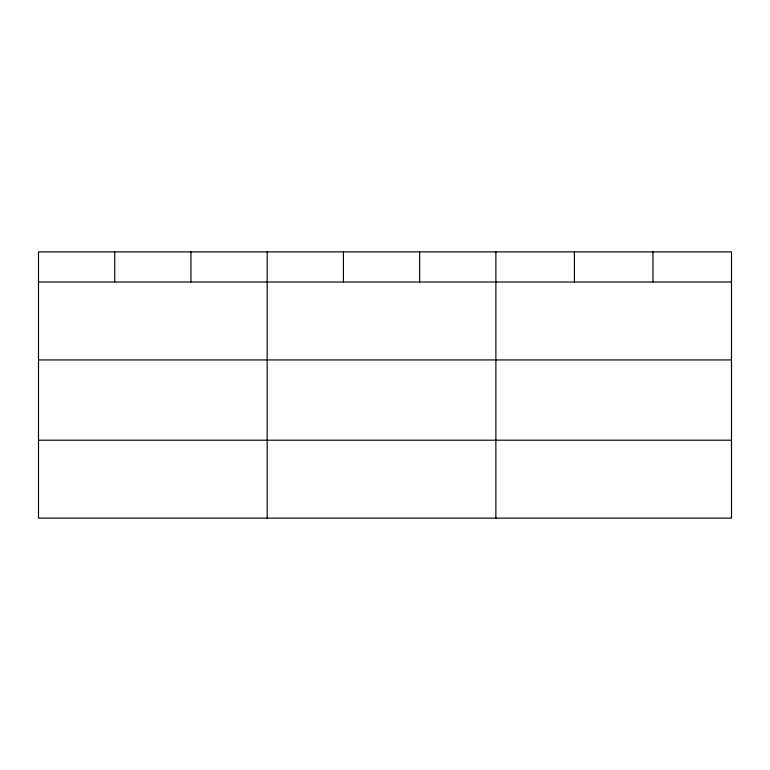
<?xml version="1.0" encoding="UTF-8"?>
<svg xmlns="http://www.w3.org/2000/svg" width="770" height="770" viewBox="0 0 770 770"><rect width="100%" height="100%" fill="white"/><g stroke="black" fill="none" stroke-linecap="round" stroke-linejoin="round"><path stroke-width="1.16" d="M731.5 359.927L731.5 251.886L38.5 251.886L38.5 518.114L731.5 518.114L731.5 359.927L38.5 359.927M38.5 282.012L731.5 282.012M38.5 440.199L731.5 440.199M652.96 251.886L652.96 282.012M574.42 251.886L574.42 282.012M495.88 251.886L495.88 518.114M419.65 251.886L419.65 282.012M343.42 251.886L343.42 282.012M267.19 251.886L267.19 518.114M190.96 251.886L190.96 282.012M114.73 251.886L114.73 282.012"/></g></svg>
